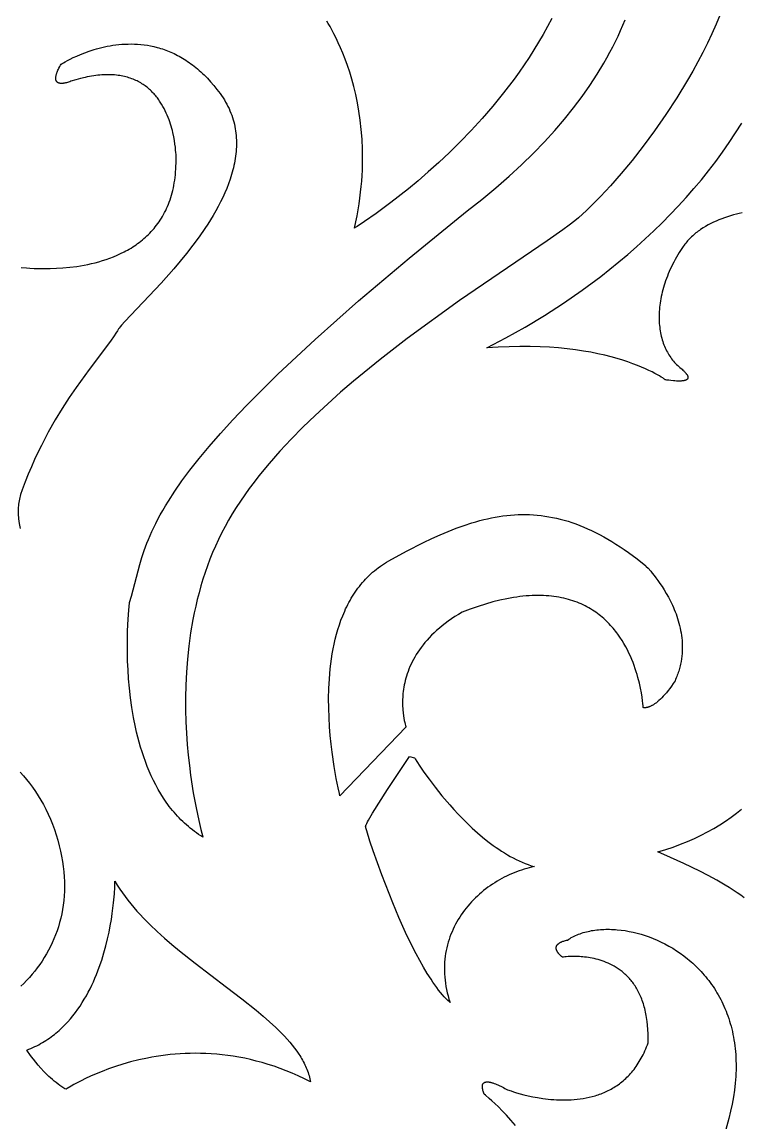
# Model space of a CAD drawing. Extents: x -3008 to 184, y 2842 to 4842.
# Drawn here: x -2462.8 to -2251.9, y 3799.7 to 4122.2 of the extents above; entities that cross this region are included whole.
import ezdxf

# ---------------------------------------------------------------- set-up
doc = ezdxf.new("R2010")
doc.units = 0
doc.layers.add('LAYER_1', color=7, linetype='CONTINUOUS')

msp = doc.modelspace()

# ---------------------------------------------------------------- linework, layer by layer
at = {"layer": 'LAYER_1'}
for points in [[(-2258, 4124.39), (-2259.2, 4121.56), (-2260.46, 4118.75), (-2261.78, 4115.97), (-2263.16, 4113.22), (-2264.6, 4110.5), (-2266.07, 4107.81), (-2267.6, 4105.17), (-2270.74, 4100), (-2273.98, 4095.04), (-2277.28, 4090.3), (-2280.6, 4085.82), (-2283.89, 4081.62), (-2287.11, 4077.73), (-2290.22, 4074.18), (-2293.18, 4070.99), (-2295.94, 4068.2), (-2297.23, 4066.96), (-2298.46, 4065.83), (-2299.62, 4064.82), (-2300.7, 4063.92), (-2302.33, 4062.65), (-2304.23, 4061.24), (-2308.78, 4058.04), (-2320.4, 4050.16), (-2334.46, 4040.51), (-2349.87, 4029.35), (-2357.75, 4023.27), (-2365.55, 4016.9), (-2369.38, 4013.61), (-2373.15, 4010.27), (-2376.83, 4006.86), (-2380.41, 4003.41), (-2383.86, 3999.9), (-2387.18, 3996.34), (-2390.35, 3992.75), (-2393.35, 3989.11), (-2394.77, 3987.28), (-2396.15, 3985.44), (-2397.48, 3983.59), (-2398.76, 3981.73), (-2399.98, 3979.87), (-2401.14, 3978), (-2402.24, 3976.13), (-2403.28, 3974.25), (-2404.26, 3972.36), (-2405.19, 3970.45), (-2406.07, 3968.53), (-2406.9, 3966.6), (-2407.68, 3964.66), (-2408.41, 3962.72), (-2409.1, 3960.76), (-2409.74, 3958.8), (-2410.33, 3956.83), (-2410.89, 3954.86), (-2411.4, 3952.89), (-2411.87, 3950.92), (-2412.3, 3948.95), (-2412.69, 3946.98), (-2413.37, 3943.06), (-2413.91, 3939.17), (-2414.32, 3935.32), (-2414.6, 3931.51), (-2414.78, 3927.77), (-2414.86, 3924.1), (-2414.84, 3920.51), (-2414.75, 3917.02), (-2414.58, 3913.63), (-2414.35, 3910.36), (-2414.06, 3907.22), (-2413.73, 3904.22), (-2413.37, 3901.38), (-2412.57, 3896.18), (-2411.76, 3891.73), (-2410.99, 3888.11), (-2410.34, 3885.41), (-2409.78, 3883.29), (-2409.74, 3883.14), (-2410.39, 3883.55), (-2411.02, 3883.97), (-2411.65, 3884.41), (-2412.26, 3884.85), (-2412.86, 3885.31), (-2413.45, 3885.78), (-2414.03, 3886.26), (-2414.59, 3886.75), (-2415.14, 3887.25), (-2415.68, 3887.77), (-2416.21, 3888.29), (-2416.73, 3888.82), (-2417.24, 3889.36), (-2417.74, 3889.91), (-2418.22, 3890.47), (-2418.69, 3891.04), (-2419.16, 3891.62), (-2419.61, 3892.21), (-2420.05, 3892.8), (-2420.49, 3893.4), (-2421.32, 3894.63), (-2422.11, 3895.89), (-2422.87, 3897.17), (-2423.58, 3898.48), (-2424.26, 3899.81), (-2424.9, 3901.16), (-2425.51, 3902.54), (-2426.08, 3903.92), (-2426.62, 3905.33), (-2427.13, 3906.74), (-2427.6, 3908.17), (-2428.04, 3909.61), (-2428.46, 3911.05), (-2428.84, 3912.5), (-2429.2, 3913.95), (-2429.53, 3915.4), (-2430.11, 3918.3), (-2430.59, 3921.18), (-2430.99, 3924.03), (-2431.3, 3926.83), (-2431.54, 3929.56), (-2431.71, 3932.21), (-2431.83, 3934.76), (-2431.89, 3937.2), (-2431.9, 3939.5), (-2431.83, 3943.67), (-2431.67, 3947.13), (-2431.48, 3949.76), (-2431.28, 3951.86), (-2431.26, 3952.01), (-2430.74, 3953.82), (-2428.29, 3963.15), (-2427.68, 3965.15), (-2426.99, 3967.22), (-2426.19, 3969.37), (-2425.74, 3970.47), (-2425.26, 3971.61), (-2424.74, 3972.77), (-2424.19, 3973.95), (-2423.59, 3975.16), (-2422.95, 3976.41), (-2422.26, 3977.68), (-2421.52, 3978.99), (-2420.73, 3980.33), (-2419.89, 3981.71), (-2418.03, 3984.58), (-2415.92, 3987.61), (-2413.55, 3990.8), (-2410.89, 3994.18), (-2407.92, 3997.76), (-2404.63, 4001.53), (-2400.99, 4005.52), (-2396.98, 4009.74), (-2387.78, 4018.89), (-2376.87, 4029.08), (-2364.09, 4040.41), (-2349.27, 4052.94), (-2332.26, 4066.79), (-2327.94, 4070.18), (-2323.84, 4073.57), (-2319.96, 4076.95), (-2316.29, 4080.33), (-2312.84, 4083.7), (-2309.59, 4087.05), (-2306.54, 4090.39), (-2303.69, 4093.72), (-2301.02, 4097.04), (-2298.54, 4100.33), (-2296.24, 4103.61), (-2294.12, 4106.87), (-2292.17, 4110.1), (-2291.25, 4111.71), (-2290.38, 4113.31), (-2289.54, 4114.91), (-2288.75, 4116.5), (-2287.99, 4118.08), (-2287.27, 4119.66), (-2286.59, 4121.23), (-2285.94, 4122.79)], [(-2307.46, 4123.2), (-2308.7, 4120.84), (-2309.98, 4118.52), (-2311.31, 4116.24), (-2312.68, 4114), (-2314.09, 4111.8), (-2315.53, 4109.64), (-2317, 4107.52), (-2318.5, 4105.44), (-2321.56, 4101.42), (-2324.7, 4097.56), (-2327.89, 4093.87), (-2331.1, 4090.37), (-2334.3, 4087.05), (-2337.48, 4083.91), (-2340.61, 4080.97), (-2343.66, 4078.22), (-2346.61, 4075.67), (-2349.43, 4073.32), (-2354.6, 4069.24), (-2358.97, 4066.02), (-2362.33, 4063.68), (-2364.5, 4062.25), (-2365.07, 4061.89), (-2365.21, 4061.8), (-2365.25, 4061.77), (-2365.26, 4061.77), (-2365.26, 4061.77), (-2364.88, 4063.57), (-2364.53, 4065.35), (-2364.22, 4067.11), (-2363.95, 4068.85), (-2363.71, 4070.56), (-2363.5, 4072.26), (-2363.33, 4073.92), (-2363.19, 4075.57), (-2363.08, 4077.19), (-2363, 4078.79), (-2362.93, 4081.91), (-2362.96, 4084.93), (-2363.09, 4087.86), (-2363.31, 4090.68), (-2363.61, 4093.41), (-2363.99, 4096.02), (-2364.43, 4098.54), (-2364.93, 4100.94), (-2365.48, 4103.24), (-2366.07, 4105.42), (-2366.7, 4107.5), (-2367.35, 4109.46), (-2368.01, 4111.3), (-2368.69, 4113.03), (-2369.37, 4114.64), (-2370.04, 4116.13), (-2370.69, 4117.5), (-2371.32, 4118.75), (-2371.92, 4119.87), (-2372.48, 4120.87), (-2372.99, 4121.74), (-2373.44, 4122.48)], [(-2251.56, 4066.28), (-2252.43, 4066.07), (-2253.3, 4065.85), (-2254.17, 4065.62), (-2255.03, 4065.36), (-2255.89, 4065.09), (-2256.73, 4064.81), (-2257.57, 4064.5), (-2258.4, 4064.18), (-2259.21, 4063.83), (-2260.01, 4063.47), (-2260.79, 4063.08), (-2261.56, 4062.68), (-2262.32, 4062.25), (-2263.05, 4061.81), (-2263.77, 4061.34), (-2264.12, 4061.09), (-2264.46, 4060.84), (-2264.8, 4060.59), (-2265.14, 4060.33), (-2265.46, 4060.06), (-2265.79, 4059.79), (-2266.1, 4059.51), (-2266.41, 4059.23), (-2266.71, 4058.94), (-2267.01, 4058.64), (-2267.3, 4058.33), (-2267.59, 4058.02), (-2267.86, 4057.71), (-2268.13, 4057.38), (-2268.39, 4057.06), (-2268.65, 4056.72), (-2268.89, 4056.38), (-2269.13, 4056.03), (-2270.04, 4054.62), (-2270.88, 4053.21), (-2271.27, 4052.51), (-2271.64, 4051.81), (-2272, 4051.12), (-2272.34, 4050.43), (-2272.67, 4049.74), (-2272.98, 4049.05), (-2273.27, 4048.36), (-2273.54, 4047.68), (-2273.8, 4047), (-2274.05, 4046.33), (-2274.28, 4045.65), (-2274.49, 4044.99), (-2274.69, 4044.32), (-2274.87, 4043.66), (-2275.04, 4043.01), (-2275.2, 4042.35), (-2275.33, 4041.71), (-2275.46, 4041.07), (-2275.57, 4040.43), (-2275.67, 4039.8), (-2275.75, 4039.17), (-2275.82, 4038.55), (-2275.87, 4037.94), (-2275.91, 4037.33), (-2275.94, 4036.72), (-2275.96, 4036.13), (-2275.96, 4035.54), (-2275.95, 4034.95), (-2275.93, 4034.38), (-2275.89, 4033.81), (-2275.84, 4033.25), (-2275.78, 4032.69), (-2275.71, 4032.14), (-2275.63, 4031.6), (-2275.53, 4031.07), (-2275.42, 4030.55), (-2275.31, 4030.03), (-2275.18, 4029.52), (-2275.04, 4029.03), (-2274.89, 4028.54), (-2274.72, 4028.06), (-2274.55, 4027.58), (-2274.37, 4027.12), (-2274.18, 4026.67), (-2273.98, 4026.23), (-2273.76, 4025.79), (-2273.54, 4025.37), (-2273.31, 4024.96), (-2273.07, 4024.56), (-2272.82, 4024.17), (-2272.56, 4023.79), (-2272.29, 4023.42), (-2272.02, 4023.06), (-2271.73, 4022.71), (-2271.44, 4022.37), (-2271.14, 4022.05), (-2270.83, 4021.74), (-2270.51, 4021.44), (-2270.18, 4021.15), (-2269.85, 4020.88), (-2269.53, 4020.61), (-2269.23, 4020.36), (-2268.96, 4020.12), (-2268.72, 4019.89), (-2268.5, 4019.67), (-2268.4, 4019.56), (-2268.3, 4019.46), (-2268.21, 4019.36), (-2268.13, 4019.26), (-2268.05, 4019.17), (-2267.98, 4019.07), (-2267.91, 4018.98), (-2267.85, 4018.89), (-2267.79, 4018.81), (-2267.74, 4018.73), (-2267.72, 4018.68), (-2267.69, 4018.64), (-2267.67, 4018.6), (-2267.65, 4018.56), (-2267.63, 4018.53), (-2267.62, 4018.49), (-2267.6, 4018.45), (-2267.58, 4018.41), (-2267.57, 4018.38), (-2267.56, 4018.34), (-2267.55, 4018.31), (-2267.54, 4018.27), (-2267.53, 4018.24), (-2267.52, 4018.2), (-2267.51, 4018.17), (-2267.51, 4018.14), (-2267.5, 4018.1), (-2267.5, 4018.07), (-2267.49, 4018.04), (-2267.49, 4018.01), (-2267.49, 4017.98), (-2267.49, 4017.95), (-2267.49, 4017.92), (-2267.5, 4017.89), (-2267.5, 4017.87), (-2267.51, 4017.84), (-2267.51, 4017.81), (-2267.52, 4017.78), (-2267.53, 4017.76), (-2267.53, 4017.73), (-2267.54, 4017.71), (-2267.55, 4017.68), (-2267.57, 4017.66), (-2267.58, 4017.63), (-2267.59, 4017.61), (-2267.61, 4017.59), (-2267.62, 4017.57), (-2267.64, 4017.54), (-2267.65, 4017.52), (-2267.67, 4017.5), (-2267.69, 4017.48), (-2267.71, 4017.46), (-2267.73, 4017.44), (-2267.75, 4017.42), (-2267.77, 4017.4), (-2267.79, 4017.38), (-2267.82, 4017.36), (-2267.84, 4017.35), (-2267.87, 4017.33), (-2267.89, 4017.31), (-2267.92, 4017.3), (-2267.95, 4017.28), (-2267.97, 4017.26), (-2268, 4017.25), (-2268.03, 4017.23), (-2268.06, 4017.22), (-2268.09, 4017.2), (-2268.12, 4017.19), (-2268.19, 4017.16), (-2268.25, 4017.14), (-2268.32, 4017.11), (-2268.39, 4017.09), (-2268.47, 4017.07), (-2268.54, 4017.05), (-2268.62, 4017.03), (-2268.7, 4017.02), (-2268.79, 4017), (-2268.95, 4016.97), (-2269.13, 4016.95), (-2269.31, 4016.93), (-2269.5, 4016.92), (-2269.69, 4016.9), (-2269.89, 4016.9), (-2270.09, 4016.89), (-2270.49, 4016.9), (-2270.9, 4016.91), (-2271.31, 4016.93), (-2271.71, 4016.96), (-2272.47, 4017.04), (-2273.14, 4017.13), (-2273.68, 4017.21), (-2274.03, 4017.27), (-2274.12, 4017.28), (-2274.15, 4017.29), (-2274.15, 4017.29), (-2274.15, 4017.29), (-2274.16, 4017.29), (-2274.2, 4017.32), (-2274.34, 4017.42), (-2274.58, 4017.59), (-2274.9, 4017.81), (-2275.33, 4018.08), (-2275.85, 4018.4), (-2276.47, 4018.75), (-2277.19, 4019.15), (-2278.01, 4019.58), (-2278.93, 4020.03), (-2279.95, 4020.5), (-2281.08, 4021), (-2282.31, 4021.5), (-2283.64, 4022.01), (-2285.08, 4022.52), (-2286.62, 4023.03), (-2288.27, 4023.53), (-2290.03, 4024.01), (-2291.9, 4024.48), (-2293.88, 4024.92), (-2295.96, 4025.34), (-2298.17, 4025.72), (-2300.48, 4026.07), (-2302.91, 4026.37), (-2305.45, 4026.62), (-2308.1, 4026.82), (-2310.88, 4026.96), (-2313.77, 4027.04), (-2316.78, 4027.05), (-2319.91, 4026.98), (-2323.15, 4026.84), (-2326.52, 4026.61), (-2320.87, 4029.56), (-2315.22, 4032.73), (-2309.59, 4036.12), (-2304.02, 4039.74), (-2298.5, 4043.57), (-2293.08, 4047.61), (-2287.77, 4051.85), (-2285.16, 4054.05), (-2282.58, 4056.3), (-2280.05, 4058.59), (-2277.55, 4060.93), (-2275.1, 4063.32), (-2272.69, 4065.75), (-2270.33, 4068.23), (-2268.03, 4070.76), (-2265.77, 4073.33), (-2263.57, 4075.94), (-2261.44, 4078.6), (-2259.36, 4081.3), (-2257.34, 4084.04), (-2255.4, 4086.82), (-2253.52, 4089.65), (-2251.71, 4092.51)], [(-2463.34, 3902.22), (-2462.39, 3901.17), (-2461.48, 3900.08), (-2460.58, 3898.96), (-2459.71, 3897.79), (-2458.87, 3896.59), (-2458.06, 3895.34), (-2457.27, 3894.06), (-2456.52, 3892.73), (-2455.81, 3891.36), (-2455.12, 3889.95), (-2454.48, 3888.49), (-2453.87, 3886.99), (-2453.31, 3885.45), (-2452.78, 3883.86), (-2452.3, 3882.25), (-2451.88, 3880.67), (-2451.51, 3879.1), (-2451.2, 3877.56), (-2450.93, 3876.04), (-2450.72, 3874.53), (-2450.56, 3873.05), (-2450.44, 3871.59), (-2450.38, 3870.15), (-2450.36, 3868.73), (-2450.39, 3867.33), (-2450.46, 3865.95), (-2450.57, 3864.6), (-2450.73, 3863.26), (-2450.93, 3861.95), (-2451.18, 3860.65), (-2451.46, 3859.38), (-2451.78, 3858.13), (-2452.14, 3856.9), (-2452.54, 3855.7), (-2452.97, 3854.51), (-2453.44, 3853.35), (-2453.95, 3852.21), (-2454.48, 3851.1), (-2455.05, 3850), (-2455.65, 3848.93), (-2456.28, 3847.88), (-2456.94, 3846.85), (-2457.63, 3845.84), (-2458.35, 3844.86), (-2459.09, 3843.9), (-2459.86, 3842.97), (-2460.66, 3842.05), (-2461.48, 3841.16), (-2462.32, 3840.3), (-2463.18, 3839.45)], [(-2250.98, 3865.38), (-2252.01, 3866.14), (-2253.09, 3866.89), (-2254.21, 3867.64), (-2255.38, 3868.38), (-2256.58, 3869.11), (-2259.04, 3870.53), (-2261.54, 3871.9), (-2264.02, 3873.18), (-2268.7, 3875.47), (-2272.62, 3877.25), (-2276.31, 3878.83), (-2274.02, 3879.53), (-2271.81, 3880.28), (-2269.66, 3881.08), (-2267.59, 3881.93), (-2265.58, 3882.82), (-2263.63, 3883.76), (-2261.75, 3884.74), (-2259.94, 3885.76), (-2258.19, 3886.81), (-2256.49, 3887.91), (-2254.86, 3889.03), (-2253.29, 3890.19), (-2251.78, 3891.37)], [(-2318.09, 3798.64), (-2319.45, 3800.21), (-2320.74, 3801.64), (-2321.96, 3802.93), (-2323.09, 3804.06), (-2324.11, 3805.05), (-2325.01, 3805.89), (-2325.77, 3806.58), (-2326.86, 3807.51), (-2327.24, 3807.81), (-2327.37, 3808.14), (-2327.47, 3808.45), (-2327.57, 3808.74), (-2327.61, 3808.88), (-2327.64, 3809.01), (-2327.67, 3809.14), (-2327.7, 3809.27), (-2327.72, 3809.39), (-2327.74, 3809.51), (-2327.76, 3809.62), (-2327.77, 3809.73), (-2327.78, 3809.83), (-2327.79, 3809.94), (-2327.79, 3810.03), (-2327.79, 3810.08), (-2327.79, 3810.13), (-2327.79, 3810.17), (-2327.78, 3810.22), (-2327.78, 3810.26), (-2327.77, 3810.3), (-2327.77, 3810.34), (-2327.76, 3810.39), (-2327.76, 3810.43), (-2327.75, 3810.46), (-2327.74, 3810.5), (-2327.73, 3810.54), (-2327.72, 3810.58), (-2327.71, 3810.61), (-2327.7, 3810.65), (-2327.69, 3810.68), (-2327.67, 3810.71), (-2327.66, 3810.74), (-2327.65, 3810.78), (-2327.63, 3810.81), (-2327.61, 3810.84), (-2327.6, 3810.86), (-2327.58, 3810.89), (-2327.56, 3810.92), (-2327.54, 3810.95), (-2327.53, 3810.97), (-2327.51, 3811), (-2327.49, 3811.02), (-2327.46, 3811.04), (-2327.44, 3811.07), (-2327.42, 3811.09), (-2327.4, 3811.11), (-2327.37, 3811.13), (-2327.35, 3811.15), (-2327.32, 3811.17), (-2327.3, 3811.18), (-2327.27, 3811.2), (-2327.25, 3811.22), (-2327.22, 3811.23), (-2327.19, 3811.25), (-2327.16, 3811.26), (-2327.13, 3811.28), (-2327.11, 3811.29), (-2327.08, 3811.3), (-2327.05, 3811.32), (-2327.01, 3811.33), (-2326.98, 3811.34), (-2326.95, 3811.35), (-2326.92, 3811.36), (-2326.89, 3811.36), (-2326.85, 3811.37), (-2326.82, 3811.38), (-2326.79, 3811.39), (-2326.75, 3811.39), (-2326.72, 3811.4), (-2326.68, 3811.4), (-2326.61, 3811.41), (-2326.53, 3811.42), (-2326.46, 3811.42), (-2326.38, 3811.42), (-2326.3, 3811.42), (-2326.22, 3811.42), (-2326.14, 3811.42), (-2326.06, 3811.41), (-2325.98, 3811.4), (-2325.89, 3811.39), (-2325.81, 3811.38), (-2325.63, 3811.35), (-2325.45, 3811.31), (-2325.27, 3811.27), (-2325.09, 3811.22), (-2324.9, 3811.17), (-2324.71, 3811.11), (-2324.53, 3811.05), (-2324.34, 3810.98), (-2323.96, 3810.84), (-2323.58, 3810.69), (-2323.22, 3810.53), (-2322.86, 3810.36), (-2322.2, 3810.03), (-2321.63, 3809.73), (-2321.18, 3809.48), (-2320.78, 3809.25), (-2320.42, 3809.11), (-2319.38, 3808.75), (-2318.63, 3808.5), (-2317.74, 3808.23), (-2316.73, 3807.94), (-2315.59, 3807.65), (-2314.35, 3807.35), (-2313.01, 3807.06), (-2311.58, 3806.8), (-2310.08, 3806.56), (-2308.5, 3806.37), (-2307.7, 3806.29), (-2306.87, 3806.22), (-2306.04, 3806.17), (-2305.19, 3806.13), (-2304.34, 3806.11), (-2303.48, 3806.11), (-2302.61, 3806.13), (-2301.73, 3806.17), (-2300.85, 3806.23), (-2299.97, 3806.31), (-2299.09, 3806.42), (-2298.2, 3806.55), (-2297.32, 3806.71), (-2296.44, 3806.9), (-2295.56, 3807.12), (-2294.69, 3807.37), (-2294.25, 3807.5), (-2293.82, 3807.65), (-2293.39, 3807.8), (-2292.96, 3807.96), (-2292.53, 3808.13), (-2292.11, 3808.3), (-2291.68, 3808.49), (-2291.26, 3808.68), (-2290.85, 3808.89), (-2290.43, 3809.1), (-2290.02, 3809.32), (-2289.61, 3809.55), (-2289.21, 3809.79), (-2288.81, 3810.04), (-2288.41, 3810.31), (-2288.01, 3810.58), (-2287.62, 3810.86), (-2287.24, 3811.15), (-2286.86, 3811.45), (-2286.48, 3811.77), (-2286.11, 3812.09), (-2285.74, 3812.42), (-2285.38, 3812.77), (-2285.02, 3813.13), (-2284.67, 3813.5), (-2284.32, 3813.88), (-2283.98, 3814.27), (-2283.64, 3814.67), (-2283.31, 3815.09), (-2282.99, 3815.52), (-2282.67, 3815.96), (-2282.36, 3816.41), (-2282.05, 3816.88), (-2281.76, 3817.36), (-2281.47, 3817.85), (-2281.18, 3818.35), (-2280.9, 3818.87), (-2280.63, 3819.4), (-2280.37, 3819.95), (-2280.12, 3820.51), (-2279.87, 3821.08), (-2279.63, 3821.66), (-2279.4, 3822.26), (-2279.18, 3822.88), (-2279.16, 3824.23), (-2279.19, 3825.54), (-2279.25, 3826.8), (-2279.34, 3828.01), (-2279.47, 3829.17), (-2279.63, 3830.29), (-2279.72, 3830.84), (-2279.83, 3831.37), (-2279.93, 3831.89), (-2280.05, 3832.4), (-2280.17, 3832.9), (-2280.3, 3833.39), (-2280.44, 3833.87), (-2280.58, 3834.34), (-2280.74, 3834.8), (-2280.89, 3835.25), (-2281.06, 3835.69), (-2281.23, 3836.12), (-2281.4, 3836.54), (-2281.59, 3836.95), (-2281.77, 3837.35), (-2281.97, 3837.74), (-2282.17, 3838.12), (-2282.37, 3838.49), (-2282.58, 3838.86), (-2282.8, 3839.21), (-2283.02, 3839.56), (-2283.24, 3839.89), (-2283.47, 3840.22), (-2283.71, 3840.54), (-2283.94, 3840.85), (-2284.19, 3841.15), (-2284.43, 3841.45), (-2284.68, 3841.74), (-2284.94, 3842.01), (-2285.19, 3842.28), (-2285.45, 3842.55), (-2285.72, 3842.8), (-2285.99, 3843.05), (-2286.26, 3843.29), (-2286.53, 3843.52), (-2286.81, 3843.75), (-2287.08, 3843.97), (-2287.37, 3844.18), (-2287.65, 3844.38), (-2287.93, 3844.58), (-2288.22, 3844.77), (-2288.51, 3844.96), (-2288.8, 3845.13), (-2289.09, 3845.31), (-2289.38, 3845.47), (-2289.68, 3845.63), (-2290.27, 3845.93), (-2290.87, 3846.21), (-2291.46, 3846.46), (-2292.06, 3846.7), (-2292.65, 3846.91), (-2293.25, 3847.1), (-2293.84, 3847.28), (-2294.43, 3847.43), (-2295.01, 3847.57), (-2295.58, 3847.69), (-2296.15, 3847.8), (-2296.71, 3847.89), (-2297.26, 3847.97), (-2297.79, 3848.03), (-2298.32, 3848.09), (-2298.83, 3848.13), (-2299.32, 3848.16), (-2300.26, 3848.2), (-2301.13, 3848.21), (-2301.91, 3848.19), (-2302.59, 3848.16), (-2303.18, 3848.11), (-2303.65, 3848.07), (-2303.99, 3848.03), (-2304.28, 3847.99), (-2304.28, 3847.99), (-2304.34, 3848.03), (-2304.49, 3848.14), (-2304.59, 3848.23), (-2304.71, 3848.33), (-2304.83, 3848.44), (-2304.97, 3848.57), (-2305.11, 3848.71), (-2305.25, 3848.86), (-2305.32, 3848.94), (-2305.39, 3849.03), (-2305.46, 3849.11), (-2305.53, 3849.2), (-2305.6, 3849.29), (-2305.66, 3849.38), (-2305.73, 3849.47), (-2305.79, 3849.57), (-2305.84, 3849.66), (-2305.87, 3849.71), (-2305.9, 3849.76), (-2305.92, 3849.81), (-2305.94, 3849.86), (-2305.97, 3849.91), (-2305.99, 3849.96), (-2306.01, 3850.01), (-2306.03, 3850.06), (-2306.05, 3850.11), (-2306.06, 3850.16), (-2306.08, 3850.22), (-2306.09, 3850.27), (-2306.1, 3850.32), (-2306.11, 3850.37), (-2306.12, 3850.42), (-2306.13, 3850.47), (-2306.14, 3850.53), (-2306.14, 3850.58), (-2306.14, 3850.63), (-2306.15, 3850.68), (-2306.14, 3850.71), (-2306.14, 3850.74), (-2306.14, 3850.76), (-2306.14, 3850.79), (-2306.14, 3850.82), (-2306.14, 3850.84), (-2306.13, 3850.87), (-2306.13, 3850.89), (-2306.13, 3850.92), (-2306.12, 3850.95), (-2306.12, 3850.97), (-2306.11, 3851), (-2306.1, 3851.03), (-2306.1, 3851.05), (-2306.09, 3851.08), (-2306.08, 3851.1), (-2306.07, 3851.13), (-2306.06, 3851.16), (-2306.05, 3851.18), (-2306.04, 3851.21), (-2306.03, 3851.23), (-2306.02, 3851.26), (-2306.01, 3851.29), (-2306, 3851.31), (-2305.98, 3851.34), (-2305.97, 3851.36), (-2305.96, 3851.39), (-2305.94, 3851.42), (-2305.93, 3851.44), (-2305.91, 3851.47), (-2305.89, 3851.49), (-2305.87, 3851.52), (-2305.86, 3851.54), (-2305.84, 3851.57), (-2305.82, 3851.59), (-2305.8, 3851.62), (-2305.76, 3851.67), (-2305.71, 3851.72), (-2305.66, 3851.77), (-2305.61, 3851.82), (-2305.56, 3851.87), (-2305.5, 3851.92), (-2305.44, 3851.96), (-2305.38, 3852.01), (-2305.31, 3852.06), (-2305.25, 3852.11), (-2305.17, 3852.15), (-2305.1, 3852.2), (-2305.02, 3852.25), (-2304.94, 3852.29), (-2304.85, 3852.34), (-2304.77, 3852.38), (-2304.67, 3852.43), (-2304.58, 3852.47), (-2304.48, 3852.51), (-2304.38, 3852.55), (-2304.16, 3852.64), (-2303.93, 3852.72), (-2303.68, 3852.79), (-2303.42, 3852.87), (-2303.14, 3852.94), (-2302.85, 3853.01), (-2302.48, 3853.26), (-2302.09, 3853.49), (-2301.7, 3853.72), (-2301.29, 3853.94), (-2300.88, 3854.15), (-2300.45, 3854.34), (-2300.02, 3854.53), (-2299.58, 3854.71), (-2299.14, 3854.87), (-2298.68, 3855.03), (-2298.21, 3855.18), (-2297.74, 3855.31), (-2297.26, 3855.44), (-2296.78, 3855.56), (-2296.28, 3855.66), (-2295.78, 3855.76), (-2295.28, 3855.85), (-2294.77, 3855.92), (-2294.25, 3855.99), (-2293.72, 3856.05), (-2293.19, 3856.09), (-2292.66, 3856.13), (-2292.12, 3856.15), (-2291.58, 3856.17), (-2291.03, 3856.17), (-2290.47, 3856.17), (-2289.92, 3856.15), (-2289.36, 3856.13), (-2288.79, 3856.09), (-2288.22, 3856.05), (-2287.08, 3855.92), (-2285.92, 3855.76), (-2284.76, 3855.56), (-2283.59, 3855.31), (-2282.42, 3855.02), (-2281.24, 3854.7), (-2280.07, 3854.33), (-2278.89, 3853.92), (-2277.72, 3853.46), (-2276.55, 3852.97), (-2275.39, 3852.43), (-2274.24, 3851.86), (-2273.1, 3851.24), (-2271.97, 3850.58), (-2270.86, 3849.88), (-2269.76, 3849.13), (-2268.69, 3848.35), (-2267.63, 3847.52), (-2267.11, 3847.09), (-2266.59, 3846.65), (-2266.09, 3846.2), (-2265.58, 3845.74), (-2265.09, 3845.26), (-2264.6, 3844.78), (-2264.12, 3844.29), (-2263.64, 3843.78), (-2263.18, 3843.27), (-2262.72, 3842.74), (-2262.27, 3842.21), (-2261.82, 3841.66), (-2261.39, 3841.11), (-2260.96, 3840.54), (-2260.55, 3839.96), (-2260.14, 3839.37), (-2259.74, 3838.77), (-2259.35, 3838.16), (-2258.98, 3837.54), (-2258.61, 3836.91), (-2258.25, 3836.27), (-2257.9, 3835.62), (-2257.57, 3834.95), (-2257.24, 3834.28), (-2256.93, 3833.59), (-2256.63, 3832.9), (-2256.33, 3832.19), (-2256.06, 3831.47), (-2255.79, 3830.75), (-2255.54, 3830.01), (-2255.3, 3829.26), (-2255.07, 3828.5), (-2254.86, 3827.73), (-2254.65, 3826.95), (-2254.47, 3826.15), (-2254.29, 3825.35), (-2254.14, 3824.54), (-2253.99, 3823.71), (-2253.86, 3822.88), (-2253.75, 3822.03), (-2253.65, 3821.17), (-2253.57, 3820.3), (-2253.5, 3819.42), (-2253.45, 3818.53), (-2253.41, 3817.63), (-2253.39, 3816.72), (-2253.39, 3815.8), (-2253.4, 3814.86), (-2253.43, 3813.92), (-2253.48, 3812.96), (-2253.63, 3811.02), (-2253.85, 3809.03), (-2254.15, 3807), (-2254.52, 3804.92), (-2254.97, 3802.8), (-2255.5, 3800.64), (-2256.7, 3796.35)]]:
    msp.add_lwpolyline(points, dxfattribs=at)
msp.add_lwpolyline([(-2463.02, 4050.22), (-2461.54, 4050.09), (-2460.48, 4050.01), (-2459.24, 4049.95), (-2457.83, 4049.9), (-2456.27, 4049.88), (-2454.57, 4049.9), (-2452.75, 4049.97), (-2450.83, 4050.1), (-2448.82, 4050.29), (-2446.75, 4050.55), (-2445.7, 4050.72), (-2444.63, 4050.91), (-2443.56, 4051.12), (-2442.48, 4051.35), (-2441.4, 4051.61), (-2440.32, 4051.9), (-2439.23, 4052.22), (-2438.15, 4052.57), (-2437.07, 4052.94), (-2436, 4053.35), (-2434.94, 4053.79), (-2433.9, 4054.27), (-2432.86, 4054.78), (-2432.35, 4055.05), (-2431.84, 4055.33), (-2431.34, 4055.62), (-2430.84, 4055.92), (-2430.34, 4056.23), (-2429.86, 4056.54), (-2429.37, 4056.87), (-2428.9, 4057.21), (-2428.42, 4057.56), (-2427.96, 4057.92), (-2427.5, 4058.29), (-2427.05, 4058.67), (-2426.61, 4059.06), (-2426.17, 4059.46), (-2425.74, 4059.87), (-2425.32, 4060.3), (-2424.9, 4060.73), (-2424.5, 4061.18), (-2424.1, 4061.64), (-2423.72, 4062.11), (-2423.34, 4062.6), (-2422.97, 4063.09), (-2422.61, 4063.6), (-2422.26, 4064.12), (-2421.93, 4064.66), (-2421.6, 4065.21), (-2421.28, 4065.76), (-2420.98, 4066.34), (-2420.68, 4066.92), (-2420.4, 4067.52), (-2420.13, 4068.14), (-2419.87, 4068.76), (-2419.63, 4069.4), (-2419.4, 4070.06), (-2419.18, 4070.73), (-2418.97, 4071.41), (-2418.78, 4072.11), (-2418.6, 4072.82), (-2418.43, 4073.55), (-2418.28, 4074.29), (-2418.15, 4075.05), (-2418.03, 4075.82), (-2417.92, 4076.61), (-2417.83, 4077.41), (-2417.76, 4078.23), (-2417.7, 4079.07), (-2417.66, 4079.92), (-2417.63, 4080.79), (-2417.62, 4081.67), (-2417.63, 4082.57), (-2417.64, 4082.93), (-2417.65, 4083.36), (-2417.69, 4083.94), (-2417.75, 4084.65), (-2417.83, 4085.48), (-2417.95, 4086.42), (-2418.11, 4087.46), (-2418.32, 4088.57), (-2418.57, 4089.75), (-2418.72, 4090.36), (-2418.88, 4090.98), (-2419.06, 4091.61), (-2419.26, 4092.25), (-2419.47, 4092.9), (-2419.7, 4093.55), (-2419.94, 4094.2), (-2420.21, 4094.86), (-2420.5, 4095.51), (-2420.81, 4096.16), (-2421.13, 4096.81), (-2421.48, 4097.45), (-2421.86, 4098.09), (-2422.25, 4098.72), (-2422.46, 4099.02), (-2422.67, 4099.33), (-2422.89, 4099.63), (-2423.12, 4099.93), (-2423.35, 4100.23), (-2423.59, 4100.52), (-2423.83, 4100.81), (-2424.09, 4101.09), (-2424.34, 4101.37), (-2424.61, 4101.65), (-2424.88, 4101.92), (-2425.16, 4102.18), (-2425.45, 4102.44), (-2425.74, 4102.7), (-2426.04, 4102.95), (-2426.35, 4103.19), (-2426.66, 4103.43), (-2426.98, 4103.66), (-2427.31, 4103.88), (-2427.65, 4104.1), (-2428, 4104.31), (-2428.35, 4104.51), (-2428.71, 4104.71), (-2429.08, 4104.9), (-2429.46, 4105.08), (-2429.85, 4105.25), (-2430.24, 4105.41), (-2430.64, 4105.57), (-2431.05, 4105.72), (-2431.47, 4105.85), (-2431.9, 4105.98), (-2432.34, 4106.1), (-2432.78, 4106.21), (-2433.24, 4106.31), (-2433.7, 4106.4), (-2434.17, 4106.48), (-2434.66, 4106.55), (-2435.15, 4106.61), (-2435.65, 4106.66), (-2436.16, 4106.7), (-2436.68, 4106.73), (-2437.21, 4106.74), (-2437.74, 4106.74), (-2438.29, 4106.74), (-2438.85, 4106.71), (-2439.42, 4106.68), (-2440, 4106.64), (-2440.59, 4106.58), (-2441.19, 4106.51), (-2441.8, 4106.42), (-2442.42, 4106.32), (-2443.05, 4106.21), (-2443.69, 4106.09), (-2444.34, 4105.95), (-2445.67, 4105.63), (-2447.05, 4105.25), (-2448.48, 4104.81), (-2448.84, 4104.68), (-2449.18, 4104.57), (-2449.5, 4104.47), (-2449.81, 4104.39), (-2450.1, 4104.32), (-2450.24, 4104.29), (-2450.37, 4104.27), (-2450.5, 4104.25), (-2450.62, 4104.23), (-2450.75, 4104.21), (-2450.86, 4104.2), (-2450.98, 4104.19), (-2451.09, 4104.18), (-2451.19, 4104.18), (-2451.3, 4104.18), (-2451.4, 4104.18), (-2451.49, 4104.19), (-2451.58, 4104.19), (-2451.67, 4104.21), (-2451.71, 4104.21), (-2451.75, 4104.22), (-2451.8, 4104.23), (-2451.84, 4104.23), (-2451.88, 4104.24), (-2451.91, 4104.25), (-2451.95, 4104.26), (-2451.99, 4104.27), (-2452.02, 4104.29), (-2452.06, 4104.3), (-2452.09, 4104.31), (-2452.13, 4104.32), (-2452.16, 4104.34), (-2452.19, 4104.35), (-2452.22, 4104.37), (-2452.25, 4104.38), (-2452.28, 4104.4), (-2452.31, 4104.41), (-2452.34, 4104.43), (-2452.37, 4104.45), (-2452.39, 4104.47), (-2452.42, 4104.49), (-2452.44, 4104.51), (-2452.47, 4104.52), (-2452.49, 4104.55), (-2452.51, 4104.57), (-2452.54, 4104.59), (-2452.56, 4104.61), (-2452.58, 4104.63), (-2452.6, 4104.65), (-2452.62, 4104.68), (-2452.64, 4104.7), (-2452.66, 4104.72), (-2452.67, 4104.75), (-2452.69, 4104.77), (-2452.71, 4104.8), (-2452.72, 4104.83), (-2452.74, 4104.85), (-2452.75, 4104.88), (-2452.76, 4104.91), (-2452.78, 4104.93), (-2452.79, 4104.96), (-2452.8, 4104.99), (-2452.81, 4105.02), (-2452.82, 4105.05), (-2452.83, 4105.08), (-2452.84, 4105.11), (-2452.85, 4105.14), (-2452.86, 4105.17), (-2452.87, 4105.2), (-2452.87, 4105.23), (-2452.88, 4105.26), (-2452.89, 4105.29), (-2452.89, 4105.32), (-2452.9, 4105.39), (-2452.91, 4105.45), (-2452.91, 4105.52), (-2452.92, 4105.59), (-2452.92, 4105.66), (-2452.92, 4105.73), (-2452.92, 4105.8), (-2452.91, 4105.87), (-2452.91, 4105.94), (-2452.9, 4106.02), (-2452.89, 4106.09), (-2452.88, 4106.17), (-2452.87, 4106.24), (-2452.84, 4106.39), (-2452.81, 4106.55), (-2452.77, 4106.7), (-2452.73, 4106.86), (-2452.68, 4107.02), (-2452.63, 4107.17), (-2452.57, 4107.33), (-2452.52, 4107.48), (-2452.4, 4107.79), (-2452.27, 4108.09), (-2452.14, 4108.37), (-2452.01, 4108.64), (-2451.76, 4109.12), (-2451.55, 4109.5), (-2451.36, 4109.81), (-2451.34, 4109.83), (-2451.03, 4110.02), (-2450.66, 4110.25), (-2450.14, 4110.55), (-2449.48, 4110.9), (-2448.7, 4111.31), (-2447.8, 4111.75), (-2446.78, 4112.22), (-2445.66, 4112.7), (-2444.43, 4113.18), (-2443.11, 4113.65), (-2441.7, 4114.1), (-2440.96, 4114.32), (-2440.2, 4114.52), (-2439.43, 4114.72), (-2438.64, 4114.9), (-2437.82, 4115.07), (-2437, 4115.22), (-2436.15, 4115.36), (-2435.29, 4115.48), (-2434.42, 4115.58), (-2433.53, 4115.66), (-2432.64, 4115.71), (-2431.73, 4115.74), (-2430.8, 4115.75), (-2429.87, 4115.73), (-2428.93, 4115.69), (-2427.98, 4115.61), (-2427.02, 4115.5), (-2426.06, 4115.36), (-2425.09, 4115.19), (-2424.11, 4114.98), (-2423.13, 4114.73), (-2422.64, 4114.6), (-2422.15, 4114.45), (-2421.66, 4114.29), (-2421.16, 4114.13), (-2420.67, 4113.95), (-2420.17, 4113.76), (-2419.68, 4113.57), (-2419.18, 4113.36), (-2418.69, 4113.14), (-2418.19, 4112.91), (-2417.7, 4112.67), (-2417.2, 4112.41), (-2416.71, 4112.15), (-2416.21, 4111.87), (-2415.72, 4111.58), (-2415.22, 4111.28), (-2414.73, 4110.97), (-2414.24, 4110.64), (-2413.75, 4110.3), (-2413.26, 4109.95), (-2412.77, 4109.59), (-2412.28, 4109.21), (-2411.79, 4108.82), (-2411.31, 4108.42), (-2410.82, 4108), (-2410.34, 4107.56), (-2409.86, 4107.12), (-2409.38, 4106.66), (-2408.43, 4105.69), (-2407.49, 4104.67), (-2406.55, 4103.58), (-2405.63, 4102.43), (-2404.72, 4101.22), (-2404.27, 4100.6), (-2403.86, 4099.97), (-2403.46, 4099.34), (-2403.09, 4098.71), (-2402.74, 4098.07), (-2402.41, 4097.43), (-2402.1, 4096.79), (-2401.82, 4096.14), (-2401.55, 4095.5), (-2401.31, 4094.85), (-2401.09, 4094.19), (-2400.88, 4093.54), (-2400.7, 4092.88), (-2400.54, 4092.23), (-2400.4, 4091.57), (-2400.27, 4090.9), (-2400.17, 4090.24), (-2400.08, 4089.58), (-2400.01, 4088.91), (-2399.96, 4088.24), (-2399.93, 4087.57), (-2399.92, 4086.9), (-2399.92, 4086.23), (-2399.94, 4085.56), (-2399.97, 4084.88), (-2400.02, 4084.21), (-2400.09, 4083.54), (-2400.17, 4082.86), (-2400.27, 4082.19), (-2400.38, 4081.51), (-2400.51, 4080.83), (-2400.65, 4080.16), (-2400.8, 4079.48), (-2400.97, 4078.81), (-2401.15, 4078.13), (-2401.35, 4077.46), (-2401.78, 4076.11), (-2402.25, 4074.76), (-2402.78, 4073.42), (-2403.35, 4072.09), (-2403.95, 4070.76), (-2404.6, 4069.43), (-2405.29, 4068.11), (-2406.01, 4066.8), (-2406.76, 4065.5), (-2407.54, 4064.21), (-2408.34, 4062.93), (-2409.18, 4061.66), (-2410.9, 4059.16), (-2412.7, 4056.72), (-2414.55, 4054.34), (-2416.42, 4052.04), (-2418.31, 4049.81), (-2422.05, 4045.61), (-2432.64, 4034.38), (-2433.59, 4033.31), (-2433.98, 4032.83), (-2434.33, 4032.39), (-2434.48, 4032.19), (-2434.61, 4031.99), (-2434.74, 4031.81), (-2434.85, 4031.64), (-2435.28, 4030.94), (-2435.77, 4030.21), (-2436.9, 4028.6), (-2443.13, 4020.35), (-2446.95, 4015.05), (-2448.96, 4012.08), (-2451.01, 4008.9), (-2453.07, 4005.5), (-2455.12, 4001.88), (-2457.15, 3998.02), (-2458.14, 3996), (-2459.12, 3993.93), (-2460.08, 3991.79), (-2461.02, 3989.59), (-2461.93, 3987.33), (-2462.82, 3985.01, 0.147189), (-2463.36, 3973.71)], format="xyb", dxfattribs=at)
for points in [[(-2280.61, 3921.16), (-2280.61, 3921.16), (-2280.61, 3921.17), (-2280.61, 3921.19), (-2280.62, 3921.3), (-2280.65, 3921.69), (-2280.71, 3922.33), (-2280.8, 3923.18), (-2280.95, 3924.24), (-2281.15, 3925.46), (-2281.41, 3926.84), (-2281.74, 3928.35), (-2282.16, 3929.98), (-2282.4, 3930.83), (-2282.67, 3931.69), (-2282.95, 3932.58), (-2283.27, 3933.48), (-2283.61, 3934.39), (-2283.98, 3935.31), (-2284.38, 3936.23), (-2284.8, 3937.16), (-2285.26, 3938.1), (-2285.75, 3939.03), (-2286.28, 3939.95), (-2286.83, 3940.87), (-2287.43, 3941.78), (-2288.05, 3942.68), (-2288.38, 3943.12), (-2288.72, 3943.56), (-2289.07, 3944), (-2289.42, 3944.43), (-2289.79, 3944.85), (-2290.17, 3945.27), (-2290.56, 3945.69), (-2290.95, 3946.1), (-2291.36, 3946.5), (-2291.78, 3946.9), (-2292.21, 3947.28), (-2292.65, 3947.67), (-2293.1, 3948.04), (-2293.56, 3948.4), (-2294.03, 3948.76), (-2294.52, 3949.11), (-2295.01, 3949.45), (-2295.52, 3949.78), (-2296.04, 3950.1), (-2296.57, 3950.41), (-2297.11, 3950.71), (-2297.67, 3951), (-2298.24, 3951.28), (-2298.82, 3951.55), (-2299.41, 3951.8), (-2300.01, 3952.05), (-2300.63, 3952.28), (-2301.26, 3952.5), (-2301.9, 3952.7), (-2302.56, 3952.9), (-2303.23, 3953.07), (-2303.91, 3953.24), (-2304.61, 3953.39), (-2305.32, 3953.52), (-2306.05, 3953.65), (-2306.79, 3953.75), (-2307.54, 3953.84), (-2308.31, 3953.91), (-2309.09, 3953.97), (-2309.88, 3954.01), (-2310.7, 3954.04), (-2311.52, 3954.04), (-2312.36, 3954.03), (-2313.22, 3954), (-2314.09, 3953.96), (-2314.97, 3953.89), (-2315.88, 3953.81), (-2316.79, 3953.7), (-2317.73, 3953.58), (-2318.67, 3953.43), (-2319.64, 3953.27), (-2320.62, 3953.08), (-2322.63, 3952.65), (-2324.71, 3952.13), (-2326.85, 3951.52), (-2329.06, 3950.82), (-2331.34, 3950.03), (-2333.7, 3949.14), (-2334.78, 3948.49), (-2335.83, 3947.84), (-2336.83, 3947.18), (-2337.78, 3946.51), (-2338.7, 3945.84), (-2339.57, 3945.15), (-2340.41, 3944.47), (-2341.2, 3943.77), (-2341.96, 3943.08), (-2342.68, 3942.38), (-2343.36, 3941.67), (-2344.01, 3940.96), (-2344.62, 3940.25), (-2345.2, 3939.54), (-2345.75, 3938.83), (-2346.26, 3938.12), (-2346.74, 3937.41), (-2347.2, 3936.69), (-2347.62, 3935.98), (-2348.01, 3935.28), (-2348.38, 3934.57), (-2348.72, 3933.87), (-2349.03, 3933.17), (-2349.32, 3932.48), (-2349.58, 3931.79), (-2349.82, 3931.11), (-2350.04, 3930.43), (-2350.24, 3929.76), (-2350.41, 3929.1), (-2350.57, 3928.45), (-2350.71, 3927.8), (-2350.82, 3927.17), (-2350.92, 3926.54), (-2351.01, 3925.93), (-2351.08, 3925.32), (-2351.13, 3924.73), (-2351.17, 3924.15), (-2351.2, 3923.59), (-2351.21, 3923.03), (-2351.22, 3922.49), (-2351.21, 3921.97), (-2351.19, 3921.46), (-2351.17, 3920.97), (-2351.14, 3920.49), (-2351.05, 3919.6), (-2350.95, 3918.77), (-2350.83, 3918.03), (-2350.7, 3917.36), (-2350.58, 3916.79), (-2350.46, 3916.31), (-2350.35, 3915.93), (-2350.27, 3915.65), (-2350.2, 3915.43), (-2350.2, 3915.42), (-2369.57, 3895.33), (-2369.71, 3895.93), (-2370.1, 3897.65), (-2370.64, 3900.34), (-2371.26, 3903.87), (-2371.87, 3908.13), (-2372.15, 3910.48), (-2372.4, 3912.96), (-2372.61, 3915.56), (-2372.77, 3918.25), (-2372.86, 3921.02), (-2372.88, 3923.85), (-2372.82, 3926.73), (-2372.67, 3929.64), (-2372.56, 3931.1), (-2372.42, 3932.56), (-2372.25, 3934.02), (-2372.05, 3935.48), (-2371.82, 3936.93), (-2371.56, 3938.37), (-2371.27, 3939.81), (-2370.94, 3941.23), (-2370.58, 3942.65), (-2370.18, 3944.04), (-2369.74, 3945.42), (-2369.26, 3946.78), (-2368.74, 3948.12), (-2368.18, 3949.43), (-2367.89, 3950.08), (-2367.58, 3950.72), (-2367.26, 3951.36), (-2366.93, 3951.98), (-2366.59, 3952.6), (-2366.24, 3953.22), (-2365.87, 3953.82), (-2365.5, 3954.42), (-2365.11, 3955), (-2364.71, 3955.58), (-2364.29, 3956.15), (-2363.87, 3956.71), (-2363.43, 3957.26), (-2362.98, 3957.8), (-2362.51, 3958.33), (-2362.03, 3958.85), (-2361.54, 3959.36), (-2361.04, 3959.86), (-2360.52, 3960.35), (-2359.99, 3960.83), (-2359.44, 3961.29), (-2358.88, 3961.74), (-2358.31, 3962.19), (-2357.72, 3962.61), (-2357.12, 3963.03), (-2356.5, 3963.43), (-2355.87, 3963.82), (-2355.22, 3964.2), (-2350.06, 3967.03), (-2345.07, 3969.58), (-2342.62, 3970.75), (-2340.21, 3971.83), (-2337.83, 3972.84), (-2335.48, 3973.76), (-2333.15, 3974.6), (-2330.84, 3975.34), (-2329.69, 3975.68), (-2328.55, 3975.99), (-2327.41, 3976.28), (-2326.28, 3976.55), (-2325.15, 3976.79), (-2324.02, 3977), (-2322.89, 3977.19), (-2321.77, 3977.35), (-2320.65, 3977.49), (-2319.52, 3977.6), (-2318.41, 3977.69), (-2317.29, 3977.74), (-2316.17, 3977.77), (-2315.05, 3977.77), (-2313.93, 3977.74), (-2312.82, 3977.68), (-2311.7, 3977.6), (-2310.58, 3977.48), (-2309.45, 3977.33), (-2308.33, 3977.15), (-2307.2, 3976.95), (-2306.07, 3976.71), (-2304.94, 3976.43), (-2303.81, 3976.13), (-2302.67, 3975.8), (-2301.53, 3975.43), (-2300.38, 3975.03), (-2299.23, 3974.59), (-2298.07, 3974.12), (-2296.91, 3973.62), (-2295.74, 3973.08), (-2294.57, 3972.51), (-2293.39, 3971.9), (-2292.2, 3971.26), (-2291.01, 3970.58), (-2289.81, 3969.86), (-2288.6, 3969.11), (-2287.38, 3968.32), (-2286.16, 3967.49), (-2284.92, 3966.62), (-2282.43, 3964.77), (-2279.89, 3962.77), (-2279.71, 3962.58), (-2279.2, 3962.02), (-2278.42, 3961.13), (-2277.95, 3960.56), (-2277.44, 3959.92), (-2276.89, 3959.2), (-2276.31, 3958.41), (-2275.71, 3957.56), (-2275.09, 3956.64), (-2274.47, 3955.66), (-2273.84, 3954.61), (-2273.23, 3953.52), (-2272.63, 3952.36), (-2272.06, 3951.16), (-2271.78, 3950.54), (-2271.51, 3949.91), (-2271.25, 3949.27), (-2271, 3948.62), (-2270.77, 3947.96), (-2270.54, 3947.28), (-2270.33, 3946.6), (-2270.13, 3945.91), (-2269.95, 3945.21), (-2269.79, 3944.5), (-2269.64, 3943.78), (-2269.51, 3943.06), (-2269.39, 3942.32), (-2269.3, 3941.58), (-2269.23, 3940.83), (-2269.18, 3940.08), (-2269.15, 3939.32), (-2269.15, 3938.55), (-2269.17, 3937.78), (-2269.22, 3937.01), (-2269.29, 3936.23), (-2269.39, 3935.44), (-2269.52, 3934.65), (-2269.59, 3934.26), (-2269.68, 3933.86), (-2269.77, 3933.46), (-2269.86, 3933.06), (-2269.97, 3932.67), (-2270.08, 3932.27), (-2270.2, 3931.87), (-2270.33, 3931.46), (-2270.47, 3931.06), (-2270.62, 3930.66), (-2270.77, 3930.26), (-2270.93, 3929.86), (-2271.11, 3929.45), (-2271.29, 3929.05), (-2271.82, 3928.24), (-2272.34, 3927.48), (-2272.84, 3926.78), (-2273.33, 3926.14), (-2273.81, 3925.54), (-2274.28, 3924.99), (-2274.73, 3924.49), (-2275.16, 3924.03), (-2275.59, 3923.62), (-2275.99, 3923.25), (-2276.19, 3923.07), (-2276.38, 3922.91), (-2276.57, 3922.76), (-2276.76, 3922.61), (-2276.94, 3922.48), (-2277.12, 3922.35), (-2277.29, 3922.23), (-2277.46, 3922.12), (-2277.63, 3922.01), (-2277.79, 3921.91), (-2277.95, 3921.82), (-2278.1, 3921.74), (-2278.25, 3921.67), (-2278.4, 3921.59), (-2278.54, 3921.53), (-2278.67, 3921.47), (-2278.8, 3921.42), (-2278.93, 3921.37), (-2279.06, 3921.33), (-2279.17, 3921.29), (-2279.29, 3921.26), (-2279.4, 3921.23), (-2279.5, 3921.2), (-2279.6, 3921.18), (-2279.7, 3921.17), (-2279.79, 3921.15), (-2279.88, 3921.14), (-2279.96, 3921.13), (-2280.04, 3921.12), (-2280.11, 3921.12), (-2280.18, 3921.12), (-2280.24, 3921.12), (-2280.3, 3921.12), (-2280.35, 3921.12), (-2280.4, 3921.13), (-2280.45, 3921.13), (-2280.48, 3921.13), (-2280.52, 3921.14), (-2280.55, 3921.14), (-2280.57, 3921.15), (-2280.59, 3921.15), (-2280.6, 3921.16), (-2280.61, 3921.16)], [(-2347.69, 3906.45), (-2347.68, 3906.45), (-2347.68, 3906.45), (-2347.67, 3906.43), (-2347.64, 3906.38), (-2347.5, 3906.16), (-2346.97, 3905.32), (-2346.1, 3904), (-2344.92, 3902.27), (-2343.43, 3900.2), (-2341.67, 3897.87), (-2339.64, 3895.32), (-2337.37, 3892.64), (-2336.15, 3891.27), (-2334.88, 3889.9), (-2333.55, 3888.52), (-2332.17, 3887.15), (-2330.74, 3885.8), (-2329.27, 3884.48), (-2327.75, 3883.19), (-2326.2, 3881.94), (-2324.6, 3880.74), (-2323.79, 3880.17), (-2322.97, 3879.61), (-2322.14, 3879.06), (-2321.3, 3878.54), (-2320.46, 3878.03), (-2319.61, 3877.55), (-2318.75, 3877.09), (-2317.88, 3876.64), (-2317, 3876.23), (-2316.12, 3875.83), (-2315.23, 3875.47), (-2314.34, 3875.13), (-2313.44, 3874.81), (-2312.53, 3874.53), (-2313.29, 3874.37), (-2314.04, 3874.19), (-2314.8, 3873.99), (-2315.55, 3873.78), (-2316.29, 3873.54), (-2317.04, 3873.29), (-2317.78, 3873.02), (-2318.51, 3872.73), (-2319.24, 3872.43), (-2319.97, 3872.1), (-2320.68, 3871.76), (-2321.4, 3871.41), (-2322.1, 3871.04), (-2322.8, 3870.65), (-2323.49, 3870.24), (-2324.17, 3869.82), (-2324.84, 3869.39), (-2325.5, 3868.93), (-2326.16, 3868.47), (-2326.8, 3867.98), (-2327.43, 3867.49), (-2328.05, 3866.97), (-2328.66, 3866.45), (-2329.26, 3865.9), (-2329.84, 3865.35), (-2330.41, 3864.78), (-2330.96, 3864.2), (-2331.51, 3863.6), (-2332.03, 3862.99), (-2332.54, 3862.37), (-2333.04, 3861.73), (-2333.52, 3861.08), (-2333.98, 3860.42), (-2334.42, 3859.74), (-2334.85, 3859.06), (-2335.26, 3858.36), (-2335.65, 3857.65), (-2336.02, 3856.93), (-2336.37, 3856.19), (-2336.7, 3855.45), (-2337.01, 3854.69), (-2337.3, 3853.92), (-2337.57, 3853.15), (-2337.81, 3852.36), (-2338.04, 3851.56), (-2338.24, 3850.75), (-2338.41, 3849.94), (-2338.56, 3849.11), (-2338.69, 3848.27), (-2338.79, 3847.43), (-2338.86, 3846.57), (-2338.91, 3845.71), (-2338.94, 3844.83), (-2338.93, 3843.95), (-2338.9, 3843.06), (-2338.84, 3842.16), (-2338.75, 3841.26), (-2338.63, 3840.35), (-2338.48, 3839.43), (-2338.31, 3838.5), (-2338.1, 3837.56), (-2337.86, 3836.62), (-2337.59, 3835.67), (-2337.28, 3834.72), (-2337.56, 3834.97), (-2337.84, 3835.23), (-2338.12, 3835.5), (-2338.4, 3835.78), (-2338.95, 3836.37), (-2339.51, 3836.99), (-2340.07, 3837.66), (-2340.63, 3838.36), (-2341.19, 3839.1), (-2341.75, 3839.86), (-2342.3, 3840.66), (-2342.86, 3841.49), (-2343.96, 3843.22), (-2345.06, 3845.06), (-2346.14, 3846.97), (-2347.21, 3848.96), (-2348.27, 3851.02), (-2350.32, 3855.25), (-2352.27, 3859.58), (-2354.1, 3863.9), (-2357.32, 3872.14), (-2359.83, 3879.15), (-2360.76, 3881.96), (-2361.7, 3885.01), (-2361.88, 3885.66), (-2361.95, 3885.92), (-2362, 3886.12), (-2362.01, 3886.2), (-2362.02, 3886.27), (-2362.03, 3886.3), (-2362.03, 3886.33), (-2362.03, 3886.35), (-2362.03, 3886.37), (-2362.03, 3886.38), (-2362.03, 3886.4), (-2362.03, 3886.42), (-2362.02, 3886.45), (-2362.02, 3886.47), (-2362.01, 3886.5), (-2362, 3886.52), (-2362, 3886.55), (-2361.99, 3886.58), (-2361.98, 3886.61), (-2361.95, 3886.68), (-2361.92, 3886.75), (-2361.89, 3886.83), (-2361.81, 3887.01), (-2361.71, 3887.2), (-2361.48, 3887.66), (-2361.19, 3888.19), (-2360.02, 3890.17), (-2355.58, 3897.13), (-2349.12, 3906.81)], [(-2435.56, 3870.23), (-2434.87, 3869.09), (-2434.15, 3867.97), (-2433.39, 3866.86), (-2432.59, 3865.77), (-2431.77, 3864.69), (-2430.92, 3863.62), (-2430.03, 3862.56), (-2429.12, 3861.52), (-2428.19, 3860.49), (-2427.23, 3859.47), (-2425.25, 3857.46), (-2423.18, 3855.5), (-2421.05, 3853.57), (-2418.86, 3851.68), (-2416.62, 3849.82), (-2412.05, 3846.19), (-2402.83, 3839.2), (-2398.37, 3835.79), (-2394.13, 3832.41), (-2392.11, 3830.72), (-2390.18, 3829.03), (-2388.36, 3827.34), (-2387.48, 3826.49), (-2386.64, 3825.64), (-2385.82, 3824.78), (-2385.04, 3823.92), (-2384.29, 3823.06), (-2383.57, 3822.2), (-2382.89, 3821.33), (-2382.25, 3820.46), (-2381.65, 3819.58), (-2381.36, 3819.14), (-2381.08, 3818.7), (-2380.81, 3818.25), (-2380.56, 3817.81), (-2380.31, 3817.36), (-2380.08, 3816.91), (-2379.85, 3816.46), (-2379.64, 3816.01), (-2379.44, 3815.56), (-2379.25, 3815.1), (-2379.07, 3814.65), (-2378.91, 3814.19), (-2378.75, 3813.73), (-2378.61, 3813.27), (-2378.48, 3812.8), (-2378.37, 3812.34), (-2378.26, 3811.87), (-2378.17, 3811.4), (-2379.98, 3812.31), (-2381.79, 3813.16), (-2383.58, 3813.95), (-2385.36, 3814.69), (-2387.13, 3815.37), (-2388.89, 3815.99), (-2390.64, 3816.56), (-2392.38, 3817.08), (-2394.1, 3817.54), (-2395.81, 3817.96), (-2397.5, 3818.34), (-2399.18, 3818.66), (-2400.84, 3818.94), (-2402.49, 3819.18), (-2404.11, 3819.38), (-2405.72, 3819.54), (-2407.32, 3819.66), (-2408.89, 3819.74), (-2410.44, 3819.79), (-2411.98, 3819.8), (-2413.49, 3819.78), (-2414.98, 3819.73), (-2416.45, 3819.66), (-2417.89, 3819.55), (-2419.32, 3819.41), (-2420.72, 3819.25), (-2422.09, 3819.07), (-2423.44, 3818.87), (-2424.76, 3818.64), (-2426.06, 3818.4), (-2428.57, 3817.86), (-2430.97, 3817.26), (-2433.24, 3816.61), (-2435.4, 3815.93), (-2437.43, 3815.23), (-2439.32, 3814.51), (-2441.07, 3813.79), (-2442.69, 3813.09), (-2444.15, 3812.41), (-2445.46, 3811.77), (-2446.61, 3811.17), (-2447.6, 3810.63), (-2448.42, 3810.17), (-2449.53, 3809.49), (-2449.91, 3809.25), (-2450.21, 3809.42), (-2450.51, 3809.6), (-2451.1, 3809.97), (-2451.69, 3810.36), (-2452.26, 3810.77), (-2452.82, 3811.2), (-2453.37, 3811.64), (-2453.9, 3812.09), (-2454.43, 3812.56), (-2454.94, 3813.03), (-2455.43, 3813.5), (-2456.38, 3814.46), (-2457.26, 3815.41), (-2458.07, 3816.33), (-2458.8, 3817.22), (-2459.46, 3818.04), (-2460.03, 3818.79), (-2460.5, 3819.44), (-2461.16, 3820.38), (-2461.39, 3820.73), (-2460.79, 3820.97), (-2460.2, 3821.22), (-2459.61, 3821.48), (-2459.04, 3821.75), (-2458.48, 3822.03), (-2457.92, 3822.33), (-2457.38, 3822.63), (-2456.84, 3822.94), (-2456.31, 3823.26), (-2455.8, 3823.59), (-2455.29, 3823.92), (-2454.78, 3824.27), (-2454.29, 3824.63), (-2453.81, 3824.99), (-2453.33, 3825.36), (-2452.86, 3825.74), (-2452.4, 3826.12), (-2451.95, 3826.52), (-2451.51, 3826.92), (-2451.08, 3827.33), (-2450.23, 3828.16), (-2449.41, 3829.02), (-2448.63, 3829.91), (-2447.88, 3830.82), (-2447.15, 3831.75), (-2446.46, 3832.7), (-2445.79, 3833.67), (-2445.15, 3834.65), (-2444.54, 3835.65), (-2443.95, 3836.66), (-2443.4, 3837.68), (-2442.86, 3838.71), (-2442.35, 3839.75), (-2441.87, 3840.8), (-2441.41, 3841.86), (-2440.97, 3842.91), (-2440.55, 3843.97), (-2440.16, 3845.03), (-2439.43, 3847.15), (-2438.79, 3849.24), (-2438.22, 3851.31), (-2437.73, 3853.34), (-2437.29, 3855.31), (-2436.92, 3857.21), (-2436.61, 3859.04), (-2436.35, 3860.77), (-2436.14, 3862.39), (-2435.97, 3863.9), (-2435.73, 3866.52), (-2435.61, 3868.51), (-2435.57, 3869.78)]]:
    msp.add_lwpolyline(points, close=True, dxfattribs=at)

doc.saveas('drawing.dxf')
